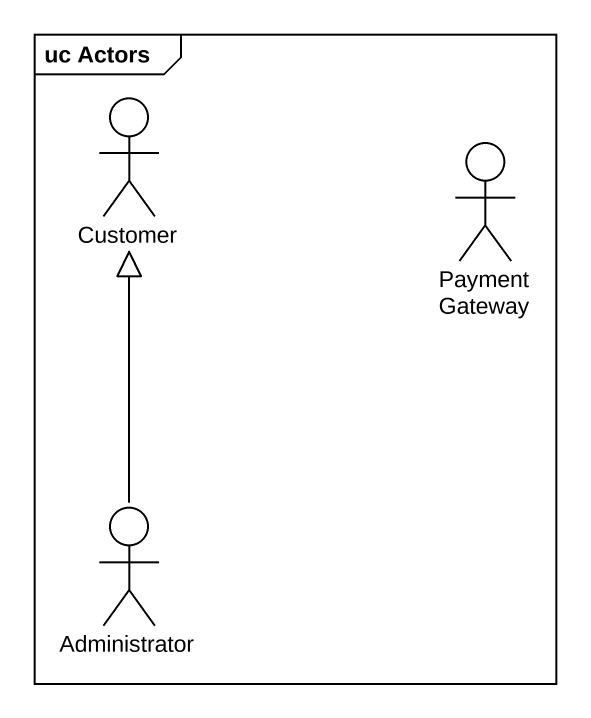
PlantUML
@startuml
mainframe uc Actors
actor Customer
actor "Payment Gateway" as Payment_Gateway
actor Administrator
Administrator -up-|> Customer
@enduml
